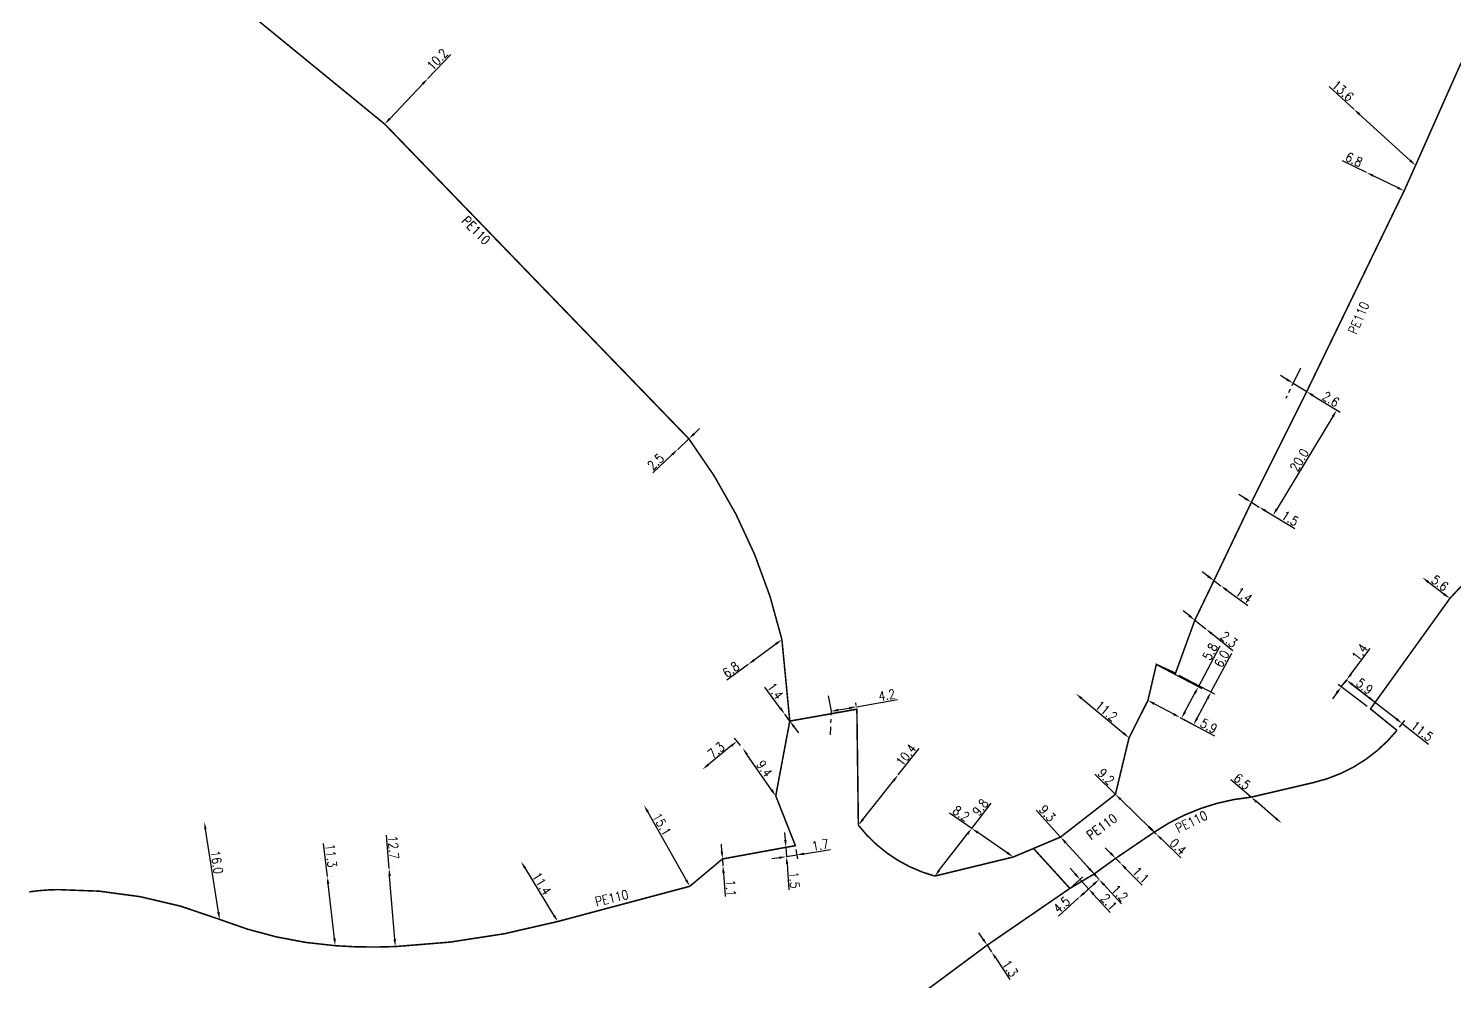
# Model space of a CAD drawing. Header units: millimetres. Extents: x 183000 to 183920, y 151989 to 153001.
# Drawn here: x 182999.9 to 183231.5, y 152208.4 to 152363.2 of the extents above; entities that cross this region are included whole.
import ezdxf
from ezdxf.enums import TextEntityAlignment as Align

# ---------------------------------------------------------------- set-up
doc = ezdxf.new("R2010")
doc.units = ezdxf.units.MM
doc.header["$MEASUREMENT"] = 0
doc.header["$PDMODE"] = 34
doc.linetypes.add('CENTER', pattern=[50.8, 31.75, -6.35, 6.35, -6.35])
doc.linetypes.add('L_100_PE', pattern=[14, 10, -1.5, 1, -1.5])
doc.layers.get('DEFPOINTS').update_dxf_attribs({"linetype": 'CONTINUOUS'})
doc.layers.add('L_140', color=3, linetype='CONTINUOUS')
doc.styles.get("Standard").update_dxf_attribs({"font": 'romans.shx', "width": 0.85})
doc.dimstyles.get("Standard").update_dxf_attribs({"dimtxt": 1.5, "dimasz": 1.2, "dimexe": 0.625, "dimexo": 0.625, "dimgap": 0.25, "dimtad": 1, "dimdec": 1, "dimzin": 0, "dimdsep": 46, "dimtxsty": 'Standard', "dimcen": -0.5, "dimadec": 0, "dimazin": 0, "dimtfac": 1, "dimtdec": 1, "dimtmove": 0, "dimatfit": 3, "dimfxl": 1, "dimtolj": 1, "dimtzin": 0, "dimarcsym": 0})

# ---------------------------------------------------------------- blocks, each defined once
blk = doc.blocks.new('*D112')
at = {"layer": 'DEFPOINTS', "color": 0, "linetype": 'Continuous'}
for p in [(183155.6, 152214.28), (183156.32, 152213.2), (183156.32, 152213.2)]:
    blk.add_point(p, dxfattribs=at)
at = {"layer": 'L_140', "color": 0, "linetype": 'Continuous', "lineweight": -2}
for p, q in [((183154.93, 152215.28), (183154.27, 152216.28)), ((183155.6, 152214.28), (183156.32, 152213.2)), ((183156.99, 152212.2), (183159.31, 152208.72))]:
    blk.add_line(p, q, dxfattribs=at)
at = {"layer": 'L_140', "color": 0, "linetype": 'Continuous'}
for points in [[(183155.1, 152215.39), (183154.77, 152215.17), (183155.6, 152214.28)], [(183157.15, 152212.31), (183156.82, 152212.09), (183156.32, 152213.2)]]:
    blk.add_solid(points, dxfattribs=at)
at = {"layer": 'L_140', "color": 0, "linetype": 'Continuous', "insert": (183159.31, 152210.51), "char_height": 1.5, "attachment_point": 5, "rotation": 303.693}
blk.add_mtext('\\A1;1.3', dxfattribs=at)
blk = doc.blocks.new('*D143')
at = {"layer": 'DEFPOINTS', "color": 0, "linetype": 'Continuous'}
for p in [(183173.79, 152224.96), (183173.79, 152224.96), (183170.44, 152221.95)]:
    blk.add_point(p, dxfattribs=at)
at = {"layer": 'L_140', "color": 0, "linetype": 'Continuous', "lineweight": -2}
for p, q in [((183172.89, 152224.16), (183171.34, 152222.75)), ((183170.44, 152221.95), (183167.2, 152219.02))]:
    blk.add_line(p, q, dxfattribs=at)
at = {"layer": 'L_140', "color": 0, "linetype": 'Continuous'}
for points in [[(183172.76, 152224.31), (183173.03, 152224.01), (183173.79, 152224.96)], [(183171.2, 152222.9), (183171.47, 152222.6), (183170.44, 152221.95)]]:
    blk.add_solid(points, dxfattribs=at)
at = {"layer": 'L_140', "color": 0, "linetype": 'Continuous', "insert": (183167.71, 152220.83), "char_height": 1.5, "attachment_point": 5, "rotation": 42.0629}
blk.add_mtext('\\A1;4.5', dxfattribs=at)
blk = doc.blocks.new('*D144')
at = {"layer": 'DEFPOINTS', "color": 0, "linetype": 'Continuous'}
for p in [(183169.04, 152223.51), (183172.09, 152223.43), (183170.44, 152221.95)]:
    blk.add_point(p, dxfattribs=at)
at = {"layer": 'L_140', "color": 0, "linetype": 'Continuous', "lineweight": -2}
for p, q in [((183169.88, 152225.88), (183169.08, 152226.77)), ((183169.5, 152223.93), (183171.15, 152225.41)), ((183170.68, 152224.99), (183172.09, 152223.43)), ((183170.91, 152222.37), (183172.55, 152223.85)), ((183172.89, 152222.54), (183175.58, 152219.57))]:
    blk.add_line(p, q, dxfattribs=at)
at = {"layer": 'L_140', "color": 0, "linetype": 'Continuous'}
for points in [[(183170.03, 152226.02), (183169.73, 152225.75), (183170.68, 152224.99)], [(183173.04, 152222.68), (183172.75, 152222.41), (183172.09, 152223.43)]]:
    blk.add_solid(points, dxfattribs=at)
at = {"layer": 'L_140', "color": 0, "linetype": 'Continuous', "insert": (183175.38, 152221.28), "char_height": 1.5, "attachment_point": 5, "rotation": 312.0629}
blk.add_mtext('\\A1;2.1', dxfattribs=at)
blk = doc.blocks.new('*D145')
at = {"layer": 'DEFPOINTS', "color": 0, "linetype": 'Continuous'}
for p in [(183172.98, 152225.85), (183173.79, 152224.96), (183173.79, 152224.96)]:
    blk.add_point(p, dxfattribs=at)
at = {"layer": 'L_140', "color": 0, "linetype": 'Continuous', "lineweight": -2}
for p, q in [((183172.17, 152226.74), (183171.36, 152227.63)), ((183172.98, 152225.85), (183173.79, 152224.96)), ((183174.59, 152224.08), (183177.41, 152220.98))]:
    blk.add_line(p, q, dxfattribs=at)
at = {"layer": 'L_140', "color": 0, "linetype": 'Continuous'}
for points in [[(183172.32, 152226.87), (183172.02, 152226.61), (183172.98, 152225.85)], [(183174.74, 152224.21), (183174.44, 152223.94), (183173.79, 152224.96)]]:
    blk.add_solid(points, dxfattribs=at)
at = {"layer": 'L_140', "color": 0, "linetype": 'Continuous', "insert": (183177.14, 152222.75), "char_height": 1.5, "attachment_point": 5, "rotation": 312.2622}
blk.add_mtext('\\A1;1.2', dxfattribs=at)
blk = doc.blocks.new('*D146')
at = {"layer": 'DEFPOINTS', "color": 0, "linetype": 'Continuous'}
for p in [(183176.48, 152228.39), (183177.26, 152227.61), (183177.26, 152227.61)]:
    blk.add_point(p, dxfattribs=at)
at = {"layer": 'L_140', "color": 0, "linetype": 'Continuous', "lineweight": -2}
for p, q in [((183175.64, 152229.24), (183174.79, 152230.09)), ((183176.48, 152228.39), (183177.26, 152227.61)), ((183178.1, 152226.76), (183180.79, 152224.04))]:
    blk.add_line(p, q, dxfattribs=at)
at = {"layer": 'L_140', "color": 0, "linetype": 'Continuous'}
for points in [[(183175.78, 152229.38), (183175.49, 152229.1), (183176.48, 152228.39)], [(183178.24, 152226.9), (183177.96, 152226.62), (183177.26, 152227.61)]]:
    blk.add_solid(points, dxfattribs=at)
at = {"layer": 'L_140', "color": 0, "linetype": 'Continuous', "insert": (183180.58, 152225.68), "char_height": 1.5, "attachment_point": 5, "rotation": 314.7528}
blk.add_mtext('\\A1;1.1', dxfattribs=at)
blk = doc.blocks.new('*D147')
at = {"layer": 'DEFPOINTS', "color": 0, "linetype": 'Continuous'}
for p in [(183182.75, 152232.65), (183183.04, 152232.37), (183183.04, 152232.37)]:
    blk.add_point(p, dxfattribs=at)
at = {"layer": 'L_140', "color": 0, "linetype": 'Continuous', "lineweight": -2}
for p, q in [((183181.89, 152233.49), (183181.03, 152234.32)), ((183182.75, 152232.65), (183183.04, 152232.37)), ((183183.9, 152231.54), (183187.08, 152228.45))]:
    blk.add_line(p, q, dxfattribs=at)
at = {"layer": 'L_140', "color": 0, "linetype": 'Continuous'}
for points in [[(183182.03, 152233.63), (183181.75, 152233.35), (183182.75, 152232.65)], [(183184.04, 152231.68), (183183.76, 152231.4), (183183.04, 152232.37)]]:
    blk.add_solid(points, dxfattribs=at)
at = {"layer": 'L_140', "color": 0, "linetype": 'Continuous', "insert": (183186.62, 152230.29), "char_height": 1.5, "attachment_point": 5, "rotation": 315.8508}
blk.add_mtext('\\A1;0.4', dxfattribs=at)
blk = doc.blocks.new('*D148')
at = {"layer": 'DEFPOINTS', "color": 0, "linetype": 'Continuous'}
for p in [(183198.48, 152238.33), (183203.43, 152234.11), (183203.43, 152234.11)]:
    blk.add_point(p, dxfattribs=at)
at = {"layer": 'L_140', "color": 0, "linetype": 'Continuous', "lineweight": -2}
for p, q in [((183198.48, 152238.33), (183195.2, 152241.12)), ((183202.51, 152234.89), (183199.39, 152237.55))]:
    blk.add_line(p, q, dxfattribs=at)
at = {"layer": 'L_140', "color": 0, "linetype": 'Continuous'}
for points in [[(183199.52, 152237.7), (183199.26, 152237.4), (183198.48, 152238.33)], [(183202.64, 152235.04), (183202.38, 152234.74), (183203.43, 152234.11)]]:
    blk.add_solid(points, dxfattribs=at)
at = {"layer": 'L_140', "color": 0, "linetype": 'Continuous', "insert": (183197.03, 152240.88), "char_height": 1.5, "attachment_point": 5, "rotation": 319.5567}
blk.add_mtext('\\A1;6.5', dxfattribs=at)
blk = doc.blocks.new('*D149')
at = {"layer": 'DEFPOINTS', "color": 0, "linetype": 'Continuous'}
for p in [(183213.98, 152257.36), (183213.98, 152257.36), (183222.18, 152249.18)]:
    blk.add_point(p, dxfattribs=at)
at = {"layer": 'L_140', "color": 0, "linetype": 'Continuous', "lineweight": -2}
for p, q in [((183214.92, 152256.62), (183222.1, 152251.03)), ((183222.57, 152249.68), (183223.43, 152250.78)), ((183223.04, 152250.29), (183227.3, 152246.96))]:
    blk.add_line(p, q, dxfattribs=at)
at = {"layer": 'L_140', "color": 0, "linetype": 'Continuous'}
for points in [[(183215.04, 152256.78), (183214.8, 152256.47), (183213.98, 152257.36)], [(183222.22, 152251.18), (183221.97, 152250.87), (183223.04, 152250.29)]]:
    blk.add_solid(points, dxfattribs=at)
at = {"layer": 'L_140', "color": 0, "linetype": 'Continuous', "insert": (183226.26, 152249.04), "char_height": 1.5, "attachment_point": 5, "rotation": 322.0354}
blk.add_mtext('\\A1;11.5', dxfattribs=at)
blk = doc.blocks.new('*D150')
at = {"layer": 'DEFPOINTS', "color": 0, "linetype": 'Continuous'}
for p in [(183213.98, 152257.36), (183214.44, 152257.96), (183218.63, 152253.73)]:
    blk.add_point(p, dxfattribs=at)
at = {"layer": 'L_140', "color": 0, "linetype": 'Continuous', "lineweight": -2}
for p, q in [((183214.06, 152257.47), (183213.59, 152256.87)), ((183217.68, 152254.47), (183214.92, 152256.62))]:
    blk.add_line(p, q, dxfattribs=at)
at = {"layer": 'L_140', "color": 0, "linetype": 'Continuous'}
for points in [[(183215.04, 152256.78), (183214.8, 152256.47), (183213.98, 152257.36)], [(183217.8, 152254.63), (183217.56, 152254.31), (183218.63, 152253.73)]]:
    blk.add_solid(points, dxfattribs=at)
at = {"layer": 'L_140', "color": 0, "linetype": 'Continuous', "insert": (183216.92, 152256.34), "char_height": 1.5, "attachment_point": 5, "rotation": 322.0354}
blk.add_mtext('\\A1;5.9', dxfattribs=at)
blk = doc.blocks.new('*D151')
at = {"layer": 'DEFPOINTS', "color": 0, "linetype": 'Continuous'}
for p in [(183213.98, 152257.36), (183213.98, 152257.36), (183217.84, 152252.69)]:
    blk.add_point(p, dxfattribs=at)
at = {"layer": 'L_140', "color": 0, "linetype": 'Continuous', "lineweight": -2}
for p, q in [((183214.7, 152258.32), (183217.84, 152262.49)), ((183213.13, 152256.24), (183213.98, 152257.36)), ((183212.41, 152255.29), (183211.69, 152254.33)), ((183217.34, 152253.07), (183212.63, 152256.62))]:
    blk.add_line(p, q, dxfattribs=at)
at = {"layer": 'L_140', "color": 0, "linetype": 'Continuous'}
for points in [[(183214.54, 152258.44), (183214.86, 152258.2), (183213.98, 152257.36)], [(183212.25, 152255.41), (183212.57, 152255.17), (183213.13, 152256.24)]]:
    blk.add_solid(points, dxfattribs=at)
at = {"layer": 'L_140', "color": 0, "linetype": 'Continuous', "insert": (183216.12, 152261.87), "char_height": 1.5, "attachment_point": 5, "rotation": 52.9831}
blk.add_mtext('\\A1;1.4', dxfattribs=at)
blk = doc.blocks.new('*D152')
at = {"layer": 'DEFPOINTS', "color": 0, "linetype": 'Continuous'}
for p in [(183226.31, 152274.01), (183226.31, 152274.01), (183230.76, 152270.6)]:
    blk.add_point(p, dxfattribs=at)
at = {"layer": 'L_140', "color": 0, "linetype": 'Continuous', "lineweight": -2}
blk.add_line((183229.8, 152271.33), (183227.26, 152273.28), dxfattribs=at)
at = {"layer": 'L_140', "color": 0, "linetype": 'Continuous'}
for points in [[(183227.39, 152273.44), (183227.14, 152273.12), (183226.31, 152274.01)], [(183229.93, 152271.49), (183229.68, 152271.17), (183230.76, 152270.6)]]:
    blk.add_solid(points, dxfattribs=at)
at = {"layer": 'L_140', "color": 0, "linetype": 'Continuous', "insert": (183229.14, 152273.1), "char_height": 1.5, "attachment_point": 5, "rotation": 322.495}
blk.add_mtext('\\A1;5.6', dxfattribs=at)
blk = doc.blocks.new('*D180')
at = {"layer": 'DEFPOINTS', "color": 0, "linetype": 'Continuous'}
for p in [(183215.15, 152350.11), (183215.15, 152350.11), (183225.2, 152340.96)]:
    blk.add_point(p, dxfattribs=at)
at = {"layer": 'L_140', "color": 0, "linetype": 'Continuous', "lineweight": -2}
for p, q in [((183215.15, 152350.11), (183211.15, 152353.75)), ((183224.32, 152341.76), (183216.03, 152349.3))]:
    blk.add_line(p, q, dxfattribs=at)
at = {"layer": 'L_140', "color": 0, "linetype": 'Continuous'}
for points in [[(183216.17, 152349.45), (183215.9, 152349.16), (183215.15, 152350.11)], [(183224.45, 152341.91), (183224.18, 152341.62), (183225.2, 152340.96)]]:
    blk.add_solid(points, dxfattribs=at)
at = {"layer": 'L_140', "color": 0, "linetype": 'Continuous', "insert": (183213.38, 152353.07), "char_height": 1.5, "attachment_point": 5, "rotation": 317.6784}
blk.add_mtext('\\A1;13.6', dxfattribs=at)
blk = doc.blocks.new('*D181')
at = {"layer": 'DEFPOINTS', "color": 0, "linetype": 'Continuous'}
for p in [(183217.23, 152339.8), (183217.23, 152339.8), (183223.34, 152336.82)]:
    blk.add_point(p, dxfattribs=at)
at = {"layer": 'L_140', "color": 0, "linetype": 'Continuous', "lineweight": -2}
for p, q in [((183217.23, 152339.8), (183213.35, 152341.68)), ((183222.26, 152337.35), (183218.31, 152339.27))]:
    blk.add_line(p, q, dxfattribs=at)
at = {"layer": 'L_140', "color": 0, "linetype": 'Continuous'}
for points in [[(183218.39, 152339.45), (183218.22, 152339.09), (183217.23, 152339.8)], [(183222.35, 152337.53), (183222.18, 152337.17), (183223.34, 152336.82)]]:
    blk.add_solid(points, dxfattribs=at)
at = {"layer": 'L_140', "color": 0, "linetype": 'Continuous', "insert": (183215.19, 152341.9), "char_height": 1.5, "attachment_point": 5, "rotation": 334.0781}
blk.add_mtext('\\A1;6.8', dxfattribs=at)
blk = doc.blocks.new('*D182')
at = {"layer": 'DEFPOINTS', "color": 0, "linetype": 'Continuous'}
for p in [(183211.3, 152301.88), (183199.81, 152285.46), (183202.04, 152284.11)]:
    blk.add_point(p, dxfattribs=at)
at = {"layer": 'L_140', "color": 0, "linetype": 'Continuous', "lineweight": -2}
for p, q in [((183211.83, 152301.55), (183212.93, 152300.89)), ((183211.77, 152300.19), (183202.66, 152285.14)), ((183200.35, 152285.14), (183202.57, 152283.79))]:
    blk.add_line(p, q, dxfattribs=at)
at = {"layer": 'L_140', "color": 0, "linetype": 'Continuous'}
for points in [[(183211.6, 152300.29), (183211.94, 152300.08), (183212.39, 152301.21)], [(183202.49, 152285.24), (183202.83, 152285.04), (183202.04, 152284.11)]]:
    blk.add_solid(points, dxfattribs=at)
at = {"layer": 'L_140', "color": 0, "linetype": 'Continuous', "insert": (183206.31, 152293.1), "char_height": 1.5, "attachment_point": 5, "rotation": 58.8024}
blk.add_mtext('\\A1;20.0', dxfattribs=at)
blk = doc.blocks.new('*D183')
at = {"layer": 'DEFPOINTS', "color": 0, "linetype": 'Continuous'}
for p in [(183205.3, 152305.57), (183207.51, 152304.21), (183207.51, 152304.21)]:
    blk.add_point(p, dxfattribs=at)
at = {"layer": 'L_140', "color": 0, "linetype": 'Continuous', "lineweight": -2}
for p, q in [((183204.27, 152306.2), (183203.25, 152306.83)), ((183205.3, 152305.57), (183207.51, 152304.21)), ((183208.53, 152303.58), (183212.26, 152301.29))]:
    blk.add_line(p, q, dxfattribs=at)
at = {"layer": 'L_140', "color": 0, "linetype": 'Continuous'}
for points in [[(183204.38, 152306.37), (183204.17, 152306.03), (183205.3, 152305.57)], [(183208.64, 152303.75), (183208.43, 152303.41), (183207.51, 152304.21)]]:
    blk.add_solid(points, dxfattribs=at)
at = {"layer": 'L_140', "color": 0, "linetype": 'Continuous', "insert": (183211.43, 152302.97), "char_height": 1.5, "attachment_point": 5, "rotation": 328.3955}
blk.add_mtext('\\A1;2.6', dxfattribs=at)
blk = doc.blocks.new('*D184')
at = {"layer": 'DEFPOINTS', "color": 0, "linetype": 'Continuous'}
for p in [(183198.53, 152286.24), (183199.81, 152285.46), (183199.81, 152285.46)]:
    blk.add_point(p, dxfattribs=at)
at = {"layer": 'L_140', "color": 0, "linetype": 'Continuous', "lineweight": -2}
for p, q in [((183197.5, 152286.86), (183196.48, 152287.48)), ((183198.53, 152286.24), (183199.81, 152285.46)), ((183200.84, 152284.84), (183205.57, 152281.98))]:
    blk.add_line(p, q, dxfattribs=at)
at = {"layer": 'L_140', "color": 0, "linetype": 'Continuous'}
for points in [[(183197.61, 152287.03), (183197.4, 152286.69), (183198.53, 152286.24)], [(183200.94, 152285.01), (183200.74, 152284.67), (183199.81, 152285.46)]]:
    blk.add_solid(points, dxfattribs=at)
at = {"layer": 'L_140', "color": 0, "linetype": 'Continuous', "insert": (183204.81, 152283.61), "char_height": 1.5, "attachment_point": 5, "rotation": 328.8024}
blk.add_mtext('\\A1;1.5', dxfattribs=at)
blk = doc.blocks.new('*D185')
at = {"layer": 'DEFPOINTS', "color": 0, "linetype": 'Continuous'}
for p in [(183192.44, 152273.51), (183193.56, 152272.68), (183193.56, 152272.68)]:
    blk.add_point(p, dxfattribs=at)
at = {"layer": 'L_140', "color": 0, "linetype": 'Continuous', "lineweight": -2}
for p, q in [((183191.47, 152274.22), (183190.51, 152274.93)), ((183192.44, 152273.51), (183193.56, 152272.68)), ((183194.53, 152271.96), (183197.95, 152269.44))]:
    blk.add_line(p, q, dxfattribs=at)
at = {"layer": 'L_140', "color": 0, "linetype": 'Continuous'}
for points in [[(183191.59, 152274.38), (183191.35, 152274.06), (183192.44, 152273.51)], [(183194.65, 152272.13), (183194.41, 152271.8), (183193.56, 152272.68)]]:
    blk.add_solid(points, dxfattribs=at)
at = {"layer": 'L_140', "color": 0, "linetype": 'Continuous', "insert": (183197.31, 152271.15), "char_height": 1.5, "attachment_point": 5, "rotation": 323.5552}
blk.add_mtext('\\A1;1.4', dxfattribs=at)
blk = doc.blocks.new('*D186')
at = {"layer": 'DEFPOINTS', "color": 0, "linetype": 'Continuous'}
for p in [(183189.34, 152267.08), (183191.14, 152265.65), (183191.14, 152265.65)]:
    blk.add_point(p, dxfattribs=at)
at = {"layer": 'L_140', "color": 0, "linetype": 'Continuous', "lineweight": -2}
for p, q in [((183188.4, 152267.83), (183187.46, 152268.58)), ((183189.34, 152267.08), (183191.14, 152265.65)), ((183192.08, 152264.9), (183195.49, 152262.17))]:
    blk.add_line(p, q, dxfattribs=at)
at = {"layer": 'L_140', "color": 0, "linetype": 'Continuous'}
for points in [[(183188.53, 152267.99), (183188.28, 152267.67), (183189.34, 152267.08)], [(183192.2, 152265.05), (183191.95, 152264.74), (183191.14, 152265.65)]]:
    blk.add_solid(points, dxfattribs=at)
at = {"layer": 'L_140', "color": 0, "linetype": 'Continuous', "insert": (183194.88, 152263.94), "char_height": 1.5, "attachment_point": 5, "rotation": 321.4217}
blk.add_mtext('\\A1;2.3', dxfattribs=at)
blk = doc.blocks.new('*D187')
at = {"layer": 'DEFPOINTS', "color": 0, "linetype": 'Continuous'}
for p in [(183186.2, 152258.46), (183186.92, 152251.27), (183189.14, 152250.09)]:
    blk.add_point(p, dxfattribs=at)
at = {"layer": 'L_140', "color": 0, "linetype": 'Continuous', "lineweight": -2}
for p, q in [((183191.96, 152255.39), (183195.33, 152261.7)), ((183186.76, 152258.16), (183192.51, 152255.09)), ((183189.7, 152251.15), (183191.4, 152254.33)), ((183187.48, 152250.98), (183189.69, 152249.8))]:
    blk.add_line(p, q, dxfattribs=at)
at = {"layer": 'L_140', "color": 0, "linetype": 'Continuous'}
for points in [[(183191.22, 152254.42), (183191.57, 152254.23), (183191.96, 152255.39)], [(183189.53, 152251.24), (183189.88, 152251.06), (183189.14, 152250.09)]]:
    blk.add_solid(points, dxfattribs=at)
at = {"layer": 'L_140', "color": 0, "linetype": 'Continuous', "insert": (183193.72, 152260.8), "char_height": 1.5, "attachment_point": 5, "rotation": 61.913}
blk.add_mtext('\\A1;6.0', dxfattribs=at)
blk = doc.blocks.new('*D188')
at = {"layer": 'DEFPOINTS', "color": 0, "linetype": 'Continuous'}
for p in [(183182.92, 152259.98), (183186.92, 152251.27), (183187.18, 152251.14)]:
    blk.add_point(p, dxfattribs=at)
at = {"layer": 'L_140', "color": 0, "linetype": 'Continuous', "lineweight": -2}
for p, q in [((183189.91, 152256.25), (183193.46, 152262.9)), ((183183.47, 152259.69), (183190.46, 152255.96)), ((183187.74, 152252.2), (183189.34, 152255.2)), ((183187.48, 152250.98), (183187.73, 152250.84))]:
    blk.add_line(p, q, dxfattribs=at)
at = {"layer": 'L_140', "color": 0, "linetype": 'Continuous'}
for points in [[(183189.17, 152255.29), (183189.52, 152255.1), (183189.91, 152256.25)], [(183187.57, 152252.29), (183187.92, 152252.1), (183187.18, 152251.14)]]:
    blk.add_solid(points, dxfattribs=at)
at = {"layer": 'L_140', "color": 0, "linetype": 'Continuous', "insert": (183191.83, 152261.98), "char_height": 1.5, "attachment_point": 5, "rotation": 61.913}
blk.add_mtext('\\A1;5.8', dxfattribs=at)
blk = doc.blocks.new('*D189')
at = {"layer": 'DEFPOINTS', "color": 0, "linetype": 'Continuous'}
for p in [(183181.72, 152254.05), (183186.92, 152251.27), (183186.92, 152251.27)]:
    blk.add_point(p, dxfattribs=at)
at = {"layer": 'L_140', "color": 0, "linetype": 'Continuous', "lineweight": -2}
for p, q in [((183182.78, 152253.49), (183185.87, 152251.84)), ((183186.92, 152251.27), (183192.51, 152248.29))]:
    blk.add_line(p, q, dxfattribs=at)
at = {"layer": 'L_140', "color": 0, "linetype": 'Continuous'}
for points in [[(183182.87, 152253.66), (183182.68, 152253.31), (183181.72, 152254.05)], [(183185.96, 152252.01), (183185.77, 152251.66), (183186.92, 152251.27)]]:
    blk.add_solid(points, dxfattribs=at)
at = {"layer": 'L_140', "color": 0, "linetype": 'Continuous', "insert": (183191.61, 152249.9), "char_height": 1.5, "attachment_point": 5, "rotation": 331.913}
blk.add_mtext('\\A1;5.9', dxfattribs=at)
blk = doc.blocks.new('*D191')
at = {"layer": 'DEFPOINTS', "color": 0, "linetype": 'Continuous'}
for p in [(183176.44, 152238.78), (183183.04, 152232.37), (183183.04, 152232.37)]:
    blk.add_point(p, dxfattribs=at)
at = {"layer": 'L_140', "color": 0, "linetype": 'Continuous', "lineweight": -2}
for p, q in [((183176.44, 152238.78), (183173.08, 152242.04)), ((183182.18, 152233.21), (183177.3, 152237.95))]:
    blk.add_line(p, q, dxfattribs=at)
at = {"layer": 'L_140', "color": 0, "linetype": 'Continuous'}
for points in [[(183177.44, 152238.09), (183177.16, 152237.8), (183176.44, 152238.78)], [(183182.32, 152233.35), (183182.04, 152233.07), (183183.04, 152232.37)]]:
    blk.add_solid(points, dxfattribs=at)
at = {"layer": 'L_140', "color": 0, "linetype": 'Continuous', "insert": (183174.92, 152241.66), "char_height": 1.5, "attachment_point": 5, "rotation": 315.8508}
blk.add_mtext('\\A1;9.2', dxfattribs=at)
blk = doc.blocks.new('*D192')
at = {"layer": 'DEFPOINTS', "color": 0, "linetype": 'Continuous'}
for p in [(183167.53, 152231.85), (183173.79, 152224.96), (183173.79, 152224.96)]:
    blk.add_point(p, dxfattribs=at)
at = {"layer": 'L_140', "color": 0, "linetype": 'Continuous', "lineweight": -2}
for p, q in [((183167.53, 152231.85), (183163.56, 152236.21)), ((183172.98, 152225.85), (183168.34, 152230.96))]:
    blk.add_line(p, q, dxfattribs=at)
at = {"layer": 'L_140', "color": 0, "linetype": 'Continuous'}
for points in [[(183168.49, 152231.09), (183168.19, 152230.82), (183167.53, 152231.85)], [(183173.13, 152225.99), (183172.83, 152225.72), (183173.79, 152224.96)]]:
    blk.add_solid(points, dxfattribs=at)
at = {"layer": 'L_140', "color": 0, "linetype": 'Continuous', "insert": (183165.37, 152235.71), "char_height": 1.5, "attachment_point": 5, "rotation": 312.2622}
blk.add_mtext('\\A1;9.3', dxfattribs=at)
blk = doc.blocks.new('*D193')
at = {"layer": 'DEFPOINTS', "color": 0, "linetype": 'Continuous'}
for p in [(183153.1, 152233.25), (183153.1, 152233.25), (183159.85, 152228.61)]:
    blk.add_point(p, dxfattribs=at)
at = {"layer": 'L_140', "color": 0, "linetype": 'Continuous', "lineweight": -2}
for p, q in [((183153.1, 152233.25), (183149.49, 152235.73)), ((183158.86, 152229.29), (183154.08, 152232.57))]:
    blk.add_line(p, q, dxfattribs=at)
at = {"layer": 'L_140', "color": 0, "linetype": 'Continuous'}
for points in [[(183154.2, 152232.74), (183153.97, 152232.41), (183153.1, 152233.25)], [(183158.98, 152229.45), (183158.75, 152229.12), (183159.85, 152228.61)]]:
    blk.add_solid(points, dxfattribs=at)
at = {"layer": 'L_140', "color": 0, "linetype": 'Continuous', "insert": (183151.37, 152235.66), "char_height": 1.5, "attachment_point": 5, "rotation": 325.4789}
blk.add_mtext('\\A1;8.2', dxfattribs=at)
blk = doc.blocks.new('*D194')
at = {"layer": 'DEFPOINTS', "color": 0, "linetype": 'Continuous'}
for p in [(183153.1, 152233.25), (183153.1, 152233.25), (183147.1, 152225.51)]:
    blk.add_point(p, dxfattribs=at)
at = {"layer": 'L_140', "color": 0, "linetype": 'Continuous', "lineweight": -2}
for p, q in [((183153.1, 152233.25), (183156.25, 152237.33)), ((183147.83, 152226.46), (183152.36, 152232.31)), ((183153.59, 152232.87), (183153.59, 152232.87)), ((183147.59, 152225.12), (183147.59, 152225.12))]:
    blk.add_line(p, q, dxfattribs=at)
at = {"layer": 'L_140', "color": 0, "linetype": 'Continuous'}
for points in [[(183152.2, 152232.43), (183152.52, 152232.18), (183153.1, 152233.25)], [(183147.67, 152226.58), (183147.99, 152226.33), (183147.1, 152225.51)]]:
    blk.add_solid(points, dxfattribs=at)
at = {"layer": 'L_140', "color": 0, "linetype": 'Continuous', "insert": (183154.49, 152236.68), "char_height": 1.5, "attachment_point": 5, "rotation": 52.2431}
blk.add_mtext('\\A1;9.8', dxfattribs=at)
blk = doc.blocks.new('*D195')
at = {"layer": 'DEFPOINTS', "color": 0, "linetype": 'Continuous'}
for p in [(183141.14, 152241.93), (183141.14, 152241.93), (183134.68, 152233.78)]:
    blk.add_point(p, dxfattribs=at)
at = {"layer": 'L_140', "color": 0, "linetype": 'Continuous', "lineweight": -2}
for p, q in [((183141.14, 152241.93), (183144.54, 152246.21)), ((183135.42, 152234.72), (183140.39, 152240.99))]:
    blk.add_line(p, q, dxfattribs=at)
at = {"layer": 'L_140', "color": 0, "linetype": 'Continuous'}
for points in [[(183140.24, 152241.12), (183140.55, 152240.87), (183141.14, 152241.93)], [(183135.27, 152234.85), (183135.58, 152234.6), (183134.68, 152233.78)]]:
    blk.add_solid(points, dxfattribs=at)
at = {"layer": 'L_140', "color": 0, "linetype": 'Continuous', "insert": (183142.43, 152245.16), "char_height": 1.5, "attachment_point": 5, "rotation": 51.5735}
blk.add_mtext('\\A1;10.4', dxfattribs=at)
blk = doc.blocks.new('*D196')
at = {"layer": 'DEFPOINTS', "color": 0, "linetype": 'Continuous'}
for p in [(183130.24, 152252.28), (183130.24, 152252.28), (183134.44, 152252.62)]:
    blk.add_point(p, dxfattribs=at)
at = {"layer": 'L_140', "color": 0, "linetype": 'Continuous', "lineweight": -2}
for p, q in [((183131.42, 152252.49), (183133.19, 152252.8)), ((183134.33, 152253.24), (183134.26, 152253.63)), ((183134.37, 152253.01), (183141.04, 152254.19))]:
    blk.add_line(p, q, dxfattribs=at)
at = {"layer": 'L_140', "color": 0, "linetype": 'Continuous'}
for points in [[(183131.39, 152252.68), (183131.45, 152252.29), (183130.24, 152252.28)], [(183133.16, 152253), (183133.23, 152252.61), (183134.37, 152253.01)]]:
    blk.add_solid(points, dxfattribs=at)
at = {"layer": 'L_140', "color": 0, "linetype": 'Continuous', "insert": (183139.31, 152254.9), "char_height": 1.5, "attachment_point": 5, "rotation": 10.0549}
blk.add_mtext('\\A1;4.2', dxfattribs=at)
blk = doc.blocks.new('*D199')
at = {"layer": 'DEFPOINTS', "color": 0, "linetype": 'Continuous'}
for p in [(183064.75, 152355.08), (183064.75, 152355.08), (183057.73, 152347.67)]:
    blk.add_point(p, dxfattribs=at)
at = {"layer": 'L_140', "color": 0, "linetype": 'Continuous', "lineweight": -2}
for p, q in [((183064.75, 152355.08), (183068.46, 152359)), ((183058.56, 152348.54), (183063.92, 152354.21))]:
    blk.add_line(p, q, dxfattribs=at)
at = {"layer": 'L_140', "color": 0, "linetype": 'Continuous'}
for points in [[(183063.77, 152354.34), (183064.07, 152354.07), (183064.75, 152355.08)], [(183058.41, 152348.68), (183058.7, 152348.4), (183057.73, 152347.67)]]:
    blk.add_solid(points, dxfattribs=at)
at = {"layer": 'L_140', "color": 0, "linetype": 'Continuous', "insert": (183066.29, 152358.16), "char_height": 1.5, "attachment_point": 5, "rotation": 46.5697}
blk.add_mtext('\\A1;10.2', dxfattribs=at)
blk = doc.blocks.new('*D200')
at = {"layer": 'DEFPOINTS', "color": 0, "linetype": 'Continuous'}
for p in [(183105.33, 152294.83), (183105.33, 152294.83), (183107.14, 152296.55)]:
    blk.add_point(p, dxfattribs=at)
at = {"layer": 'L_140', "color": 0, "linetype": 'Continuous', "lineweight": -2}
for p, q in [((183108.01, 152297.37), (183108.88, 152298.2)), ((183107.14, 152296.55), (183105.33, 152294.83)), ((183104.46, 152294), (183101.29, 152290.99))]:
    blk.add_line(p, q, dxfattribs=at)
at = {"layer": 'L_140', "color": 0, "linetype": 'Continuous'}
for points in [[(183107.88, 152297.52), (183108.15, 152297.23), (183107.14, 152296.55)], [(183104.32, 152294.15), (183104.6, 152293.86), (183105.33, 152294.83)]]:
    blk.add_solid(points, dxfattribs=at)
at = {"layer": 'L_140', "color": 0, "linetype": 'Continuous', "insert": (183101.75, 152292.81), "char_height": 1.5, "attachment_point": 5, "rotation": 43.5071}
blk.add_mtext('\\A1;2.5', dxfattribs=at)
blk = doc.blocks.new('*D201')
at = {"layer": 'DEFPOINTS', "color": 0, "linetype": 'Continuous'}
for p in [(183122.26, 152263.93), (183116.79, 152259.89), (183116.79, 152259.89)]:
    blk.add_point(p, dxfattribs=at)
at = {"layer": 'L_140', "color": 0, "linetype": 'Continuous', "lineweight": -2}
for p, q in [((183121.29, 152263.21), (183117.75, 152260.6)), ((183116.79, 152259.89), (183113.32, 152257.33))]:
    blk.add_line(p, q, dxfattribs=at)
at = {"layer": 'L_140', "color": 0, "linetype": 'Continuous'}
for points in [[(183121.18, 152263.38), (183121.41, 152263.05), (183122.26, 152263.93)], [(183117.63, 152260.76), (183117.87, 152260.44), (183116.79, 152259.89)]]:
    blk.add_solid(points, dxfattribs=at)
at = {"layer": 'L_140', "color": 0, "linetype": 'Continuous', "insert": (183113.98, 152259.06), "char_height": 1.5, "attachment_point": 5, "rotation": 36.3998}
blk.add_mtext('\\A1;6.8', dxfattribs=at)
blk = doc.blocks.new('*D202')
at = {"layer": 'DEFPOINTS', "color": 0, "linetype": 'Continuous'}
for p in [(183122.71, 152251.82), (183122.71, 152251.82), (183123.54, 152250.69)]:
    blk.add_point(p, dxfattribs=at)
at = {"layer": 'L_140', "color": 0, "linetype": 'Continuous', "lineweight": -2}
for p, q in [((183122, 152252.79), (183119.49, 152256.21)), ((183123.54, 152250.69), (183122.71, 152251.82)), ((183124.25, 152249.72), (183124.96, 152248.76))]:
    blk.add_line(p, q, dxfattribs=at)
at = {"layer": 'L_140', "color": 0, "linetype": 'Continuous'}
for points in [[(183122.16, 152252.91), (183121.84, 152252.67), (183122.71, 152251.82)], [(183124.41, 152249.84), (183124.09, 152249.61), (183123.54, 152250.69)]]:
    blk.add_solid(points, dxfattribs=at)
at = {"layer": 'L_140', "color": 0, "linetype": 'Continuous', "insert": (183121.19, 152255.58), "char_height": 1.5, "attachment_point": 5, "rotation": 306.2737}
blk.add_mtext('\\A1;1.4', dxfattribs=at)
blk = doc.blocks.new('*D203')
at = {"layer": 'DEFPOINTS', "color": 0, "linetype": 'Continuous'}
for p in [(183115.91, 152246.25), (183115.91, 152246.25), (183121.26, 152238.54)]:
    blk.add_point(p, dxfattribs=at)
at = {"layer": 'L_140', "color": 0, "linetype": 'Continuous', "lineweight": -2}
blk.add_line((183120.58, 152239.53), (183116.59, 152245.27), dxfattribs=at)
at = {"layer": 'L_140', "color": 0, "linetype": 'Continuous'}
for points in [[(183116.76, 152245.38), (183116.43, 152245.15), (183115.91, 152246.25)], [(183120.74, 152239.64), (183120.41, 152239.41), (183121.26, 152238.54)]]:
    blk.add_solid(points, dxfattribs=at)
at = {"layer": 'L_140', "color": 0, "linetype": 'Continuous', "insert": (183119.41, 152242.96), "char_height": 1.5, "attachment_point": 5, "rotation": 304.7853}
blk.add_mtext('\\A1;9.4', dxfattribs=at)
blk = doc.blocks.new('*D204')
at = {"layer": 'DEFPOINTS', "color": 0, "linetype": 'Continuous'}
for p in [(183115.91, 152246.25), (183109.37, 152242.84), (183109.37, 152242.84)]:
    blk.add_point(p, dxfattribs=at)
at = {"layer": 'L_140', "color": 0, "linetype": 'Continuous', "lineweight": -2}
for p, q in [((183114.03, 152246.65), (183110.3, 152243.6)), ((183115.51, 152246.73), (183114.56, 152247.9))]:
    blk.add_line(p, q, dxfattribs=at)
at = {"layer": 'L_140', "color": 0, "linetype": 'Continuous'}
for points in [[(183113.9, 152246.81), (183114.15, 152246.5), (183114.96, 152247.41)], [(183110.18, 152243.76), (183110.43, 152243.45), (183109.37, 152242.84)]]:
    blk.add_solid(points, dxfattribs=at)
at = {"layer": 'L_140', "color": 0, "linetype": 'Continuous', "insert": (183111.59, 152245.95), "char_height": 1.5, "attachment_point": 5, "rotation": 39.3062}
blk.add_mtext('\\A1;7.3', dxfattribs=at)
blk = doc.blocks.new('*D205')
at = {"layer": 'DEFPOINTS', "color": 0, "linetype": 'Continuous'}
for p in [(183099.87, 152237), (183099.87, 152237), (183107.3, 152223.85)]:
    blk.add_point(p, dxfattribs=at)
at = {"layer": 'L_140', "color": 0, "linetype": 'Continuous', "lineweight": -2}
for p, q in [((183099.33, 152236.69), (183099.33, 152236.69)), ((183106.71, 152224.89), (183100.46, 152235.95)), ((183106.75, 152223.54), (183106.75, 152223.54))]:
    blk.add_line(p, q, dxfattribs=at)
at = {"layer": 'L_140', "color": 0, "linetype": 'Continuous'}
for points in [[(183100.64, 152236.05), (183100.29, 152235.85), (183099.87, 152237)], [(183106.88, 152224.99), (183106.53, 152224.79), (183107.3, 152223.85)]]:
    blk.add_solid(points, dxfattribs=at)
at = {"layer": 'L_140', "color": 0, "linetype": 'Continuous', "insert": (183102.76, 152233.92), "char_height": 1.5, "attachment_point": 5, "rotation": 299.4402}
blk.add_mtext('\\A1;15.1', dxfattribs=at)
blk = doc.blocks.new('*D206')
at = {"layer": 'DEFPOINTS', "color": 0, "linetype": 'Continuous'}
for p in [(183079.9, 152227.85), (183079.9, 152227.85), (183085.85, 152218.13)]:
    blk.add_point(p, dxfattribs=at)
at = {"layer": 'L_140', "color": 0, "linetype": 'Continuous', "lineweight": -2}
for p, q in [((183085.22, 152219.15), (183080.53, 152226.83)), ((183086.38, 152218.45), (183086.38, 152218.45))]:
    blk.add_line(p, q, dxfattribs=at)
at = {"layer": 'L_140', "color": 0, "linetype": 'Continuous'}
for points in [[(183080.7, 152226.93), (183080.36, 152226.72), (183079.9, 152227.85)], [(183085.39, 152219.25), (183085.05, 152219.04), (183085.85, 152218.13)]]:
    blk.add_solid(points, dxfattribs=at)
at = {"layer": 'L_140', "color": 0, "linetype": 'Continuous', "insert": (183083.25, 152224.29), "char_height": 1.5, "attachment_point": 5, "rotation": 301.4413}
blk.add_mtext('\\A1;11.4', dxfattribs=at)
blk = doc.blocks.new('*D207')
at = {"layer": 'DEFPOINTS', "color": 0, "linetype": 'Continuous'}
for p in [(183058.44, 152226.72), (183058.44, 152226.72), (183059.46, 152214.06)]:
    blk.add_point(p, dxfattribs=at)
at = {"layer": 'L_140', "color": 0, "linetype": 'Continuous', "lineweight": -2}
for p, q in [((183058.44, 152226.72), (183058.01, 152232.16)), ((183059.36, 152215.26), (183058.54, 152225.52)), ((183059.07, 152226.77), (183059.07, 152226.77))]:
    blk.add_line(p, q, dxfattribs=at)
at = {"layer": 'L_140', "color": 0, "linetype": 'Continuous'}
for points in [[(183058.74, 152225.54), (183058.34, 152225.51), (183058.44, 152226.72)], [(183059.56, 152215.27), (183059.16, 152215.24), (183059.46, 152214.06)]]:
    blk.add_solid(points, dxfattribs=at)
at = {"layer": 'L_140', "color": 0, "linetype": 'Continuous', "insert": (183059.17, 152230.15), "char_height": 1.5, "attachment_point": 5, "rotation": 274.5856}
blk.add_mtext('\\A1;12.7', dxfattribs=at)
blk = doc.blocks.new('*D208')
at = {"layer": 'DEFPOINTS', "color": 0, "linetype": 'Continuous'}
for p in [(183048.42, 152225.43), (183048.42, 152225.43), (183049.71, 152214.2)]:
    blk.add_point(p, dxfattribs=at)
at = {"layer": 'L_140', "color": 0, "linetype": 'Continuous', "lineweight": -2}
for p, q in [((183048.42, 152225.43), (183047.8, 152230.79)), ((183049.04, 152225.5), (183049.04, 152225.5)), ((183049.57, 152215.39), (183048.55, 152224.23)), ((183050.33, 152214.27), (183050.33, 152214.27))]:
    blk.add_line(p, q, dxfattribs=at)
at = {"layer": 'L_140', "color": 0, "linetype": 'Continuous'}
for points in [[(183048.75, 152224.26), (183048.35, 152224.21), (183048.42, 152225.43)], [(183049.77, 152215.42), (183049.37, 152215.37), (183049.71, 152214.2)]]:
    blk.add_solid(points, dxfattribs=at)
at = {"layer": 'L_140', "color": 0, "linetype": 'Continuous', "insert": (183049.03, 152228.82), "char_height": 1.5, "attachment_point": 5, "rotation": 276.5849}
blk.add_mtext('\\A1;11.3', dxfattribs=at)
blk = doc.blocks.new('*D209')
at = {"layer": 'DEFPOINTS', "color": 0, "linetype": 'Continuous'}
for p in [(183028.44, 152234.29), (183028.44, 152234.29), (183030.9, 152218.48)]:
    blk.add_point(p, dxfattribs=at)
at = {"layer": 'L_140', "color": 0, "linetype": 'Continuous', "lineweight": -2}
blk.add_line((183030.72, 152219.67), (183028.63, 152233.11), dxfattribs=at)
at = {"layer": 'L_140', "color": 0, "linetype": 'Continuous'}
for points in [[(183028.82, 152233.14), (183028.43, 152233.08), (183028.44, 152234.29)], [(183030.91, 152219.7), (183030.52, 152219.64), (183030.9, 152218.48)]]:
    blk.add_solid(points, dxfattribs=at)
at = {"layer": 'L_140', "color": 0, "linetype": 'Continuous', "insert": (183030.47, 152227.76), "char_height": 1.5, "attachment_point": 5, "rotation": 278.8383}
blk.add_mtext('\\A1;16.0', dxfattribs=at)
blk = doc.blocks.new('*D210')
at = {"layer": 'DEFPOINTS', "color": 0, "linetype": 'Continuous'}
for p in [(183124.45, 152230.45), (183123.01, 152228.68), (183123.01, 152228.68)]:
    blk.add_point(p, dxfattribs=at)
at = {"layer": 'L_140', "color": 0, "linetype": 'Continuous', "lineweight": -2}
for p, q in [((183124.55, 152229.83), (183124.79, 152228.33)), ((183125.88, 152229.14), (183130.13, 152229.82)), ((183121.83, 152228.49), (183120.64, 152228.3)), ((183123.01, 152228.68), (183124.69, 152228.95))]:
    blk.add_line(p, q, dxfattribs=at)
at = {"layer": 'L_140', "color": 0, "linetype": 'Continuous'}
for points in [[(183121.8, 152228.69), (183121.86, 152228.29), (183123.01, 152228.68)], [(183125.85, 152229.33), (183125.91, 152228.94), (183124.69, 152228.95)]]:
    blk.add_solid(points, dxfattribs=at)
at = {"layer": 'L_140', "color": 0, "linetype": 'Continuous', "insert": (183128.5, 152230.57), "char_height": 1.5, "attachment_point": 5, "rotation": 9.0656}
blk.add_mtext('\\A1;1.7', dxfattribs=at)
blk = doc.blocks.new('*D211')
at = {"layer": 'DEFPOINTS', "color": 0, "linetype": 'Continuous'}
for p in [(183122.91, 152230.18), (183123.01, 152228.68), (183123.01, 152228.68)]:
    blk.add_point(p, dxfattribs=at)
at = {"layer": 'L_140', "color": 0, "linetype": 'Continuous', "lineweight": -2}
for p, q in [((183122.82, 152231.37), (183122.74, 152232.57)), ((183122.91, 152230.18), (183123.01, 152228.68)), ((183123.53, 152230.22), (183123.53, 152230.22)), ((183123.1, 152227.48), (183123.4, 152223.3)), ((183123.64, 152228.72), (183123.64, 152228.72))]:
    blk.add_line(p, q, dxfattribs=at)
at = {"layer": 'L_140', "color": 0, "linetype": 'Continuous'}
for points in [[(183123.02, 152231.39), (183122.62, 152231.36), (183122.91, 152230.18)], [(183123.3, 152227.5), (183122.9, 152227.47), (183123.01, 152228.68)]]:
    blk.add_solid(points, dxfattribs=at)
at = {"layer": 'L_140', "color": 0, "linetype": 'Continuous', "insert": (183124.29, 152224.87), "char_height": 1.5, "attachment_point": 5, "rotation": 274.1058}
blk.add_mtext('\\A1;1.5', dxfattribs=at)
blk = doc.blocks.new('*D212')
at = {"layer": 'DEFPOINTS', "color": 0, "linetype": 'Continuous'}
for p in [(183112.6, 152228.29), (183112.68, 152227.19), (183112.68, 152227.19)]:
    blk.add_point(p, dxfattribs=at)
at = {"layer": 'L_140', "color": 0, "linetype": 'Continuous', "lineweight": -2}
for p, q in [((183112.52, 152229.49), (183112.43, 152230.68)), ((183112.6, 152228.29), (183112.68, 152227.19)), ((183113.23, 152228.33), (183113.23, 152228.33)), ((183113.31, 152227.24), (183113.31, 152227.24)), ((183112.77, 152226), (183113.05, 152222.18))]:
    blk.add_line(p, q, dxfattribs=at)
at = {"layer": 'L_140', "color": 0, "linetype": 'Continuous'}
for points in [[(183112.72, 152229.5), (183112.32, 152229.47), (183112.6, 152228.29)], [(183112.97, 152226.01), (183112.57, 152225.98), (183112.68, 152227.19)]]:
    blk.add_solid(points, dxfattribs=at)
at = {"layer": 'L_140', "color": 0, "linetype": 'Continuous', "insert": (183113.95, 152223.56), "char_height": 1.5, "attachment_point": 5, "rotation": 274.1398}
blk.add_mtext('\\A1;1.1', dxfattribs=at)
blk = doc.blocks.new('*D545')
at = {"layer": 'DEFPOINTS', "color": 0, "linetype": 'Continuous'}
for p in [(183170.04, 152255.13), (183178.65, 152247.97), (183178.65, 152247.97)]:
    blk.add_point(p, dxfattribs=at)
at = {"layer": 'L_140', "color": 0, "linetype": 'Continuous', "lineweight": -2}
blk.add_line((183170.96, 152254.36), (183177.73, 152248.74), dxfattribs=at)
at = {"layer": 'L_140', "color": 0, "linetype": 'Continuous'}
for points in [[(183171.09, 152254.52), (183170.83, 152254.21), (183170.04, 152255.13)], [(183177.86, 152248.89), (183177.6, 152248.59), (183178.65, 152247.97)]]:
    blk.add_solid(points, dxfattribs=at)
at = {"layer": 'L_140', "color": 0, "linetype": 'Continuous', "insert": (183174.98, 152252.32), "char_height": 1.5, "attachment_point": 5, "rotation": 320.3039}
blk.add_mtext('\\A1;11.2', dxfattribs=at)

msp = doc.modelspace()

# ---------------------------------------------------------------- linework, layer by layer
at = {"layer": 'L_140', "linetype": 'L_100_PE', "flags": 128}
for points in [[(183123.54, 152250.69, 0.25, 0.25, 0), (183134.44, 152252.62, 0.25, 0.25, 0), (183134.68, 152233.78, 0.25, 0.25, 0.162851), (183147.1, 152225.51, 0.25, 0.25, 0), (183159.85, 152228.61, 0.25, 0.25, 0), (183167.53, 152231.85, 0.25, 0.25, 0), (183176.44, 152238.78, 0.25, 0.25, 0), (183178.65, 152247.97, 0.25, 0.25, 0), (183181.72, 152254.05, 0.25, 0.25, 0), (183183.09, 152259.9, 0.25, 0.25, 0), (183186.2, 152258.46, 0.25, 0.25, 0), (183189.34, 152267.08, 0.25, 0.25, 0), (183192.44, 152273.51, 0.25, 0.25, 0), (183198.53, 152286.24, 0.25, 0.25, 0), (183207.51, 152304.21, 0.25, 0.25, 0), (183223.34, 152336.82, 0.25, 0.25, 0), (183225.2, 152340.96, 0.25, 0.25, 0), (183232.17, 152356.67, 0.25, 0.25, 0), (183251.78, 152397.52, 0.25, 0.25, -0.158332), (183266.66, 152410.23, 0.25, 0.25, -0.063135), (183275.29, 152412, 0.25, 0.25, -0.107766), (183290.76, 152410.26, 0.25, 0.25, -0.080049), (183295.93, 152405.31, 0.25, 0.25, -0.24561), (183298.86, 152376.62, 0.25, 0.25, 0), (183294.77, 152366.24, 0.25, 0.25, 0), (183285.23, 152349.3, 0.25, 0.25, 0), (183275.47, 152329.38, 0.25, 0.25, 0), (183266.72, 152314.49, 0.25, 0.25, 0), (183262.11, 152307.56, 0.25, 0.25, 0), (183241.95, 152283.34, 0.25, 0.25, 0), (183236.65, 152276.93, 0.25, 0.25, 0), (183230.76, 152270.6, 0.25, 0.25, 0), (183218.63, 152253.73, 0.25, 0.25, 0), (183217.87, 152252.67, 0.25, 0.25, 0), (183222.18, 152249.18, 0.25, 0.25, -0.166935), (183208.62, 152240.7, 0.25, 0.25, 0), (183198.48, 152238.33, 0.25, 0.25, 0.126017), (183182.75, 152232.65, 0.25, 0.25, 0), (183176.48, 152228.39, 0.25, 0.25, 0), (183172.98, 152225.85, 0.25, 0.25, 0), (183169.03, 152223.5, 0.25, 0.25, 0), (183155.6, 152214.28, 0.25, 0.25, 0), (183144.65, 152206.16, 0.25, 0.25, 0), (183130.46, 152195.85, 0.25, 0.25, 0), (183120.53, 152186.44, 0.25, 0.25, 0.129581), (183119.53, 152184.69, 0.25, 0.25, 0), (183125.94, 152175.94, 0.25, 0.25, 0), (183130.3, 152170.18, 0.25, 0.25, 0), (183131.93, 152167.75, 0, 0, 0)], [(183000, 152222.95, 0.25, 0.25, -0.033853), (183004.67, 152223.31, 0.25, 0.25, -0.096609), (183030.9, 152218.48, 0.25, 0.25, 0.075506), (183049.71, 152214.2, 0.25, 0.25, 0.029519), (183059.46, 152214.06, 0.25, 0.25, 0.054044), (183085.85, 152218.13, 0.25, 0.25, 0), (183107.3, 152223.85, 0.25, 0.25, 0), (183112.6, 152228.29, 0.25, 0.25, 0), (183122.91, 152230.18, 0.25, 0.25, 0), (183124.45, 152230.45, 0.25, 0.25, 0), (183121.26, 152238.54, 0.25, 0.25, 0), (183123.54, 152250.69, 0.25, 0.25, 0), (183122.26, 152263.93, 0.25, 0.25, 0.103813), (183107.14, 152296.55, 0.25, 0.25, 0), (183057.73, 152347.67, 0.25, 0.25, 0), (183023.47, 152375.69, 0.25, 0.25, 0), (183010, 152392.62, 0.25, 0.25, 0), (183000, 152402.73, 0, 0, 0)]]:
    msp.add_lwpolyline(points, format="xyseb", dxfattribs=at)
at = {"layer": 'L_140', "color": 7, "linetype": 'CENTER', "ltscale": 0.1, "flags": 128}
for points in [[(183206.48, 152308.03), (183204.11, 152303.11)], [(183129.79, 152254.79), (183130.24, 152252.28), (183130.1, 152248.47)]]:
    msp.add_lwpolyline(points, dxfattribs=at)
at = {"layer": 'L_140', "linetype": 'L_100_PE', "const_width": 0.25, "flags": 128}
msp.add_lwpolyline([(183169.04, 152223.51), (183163.14, 152229.99)], dxfattribs=at)

# ---------------------------------------------------------------- texts
at = {"layer": 'L_140', "linetype": 'Continuous', "width": 0.85}
for rotation, p in [(314.3866, (183072.58, 152330.4)), (66.6914, (183215.95, 152316.18)), (36.046, (183174.23, 152233.54)), (25.8326, (183188.78, 152234.34)), (13.1272, (183094.62, 152221.95))]:
    msp.add_text('PE110', height=1.5, rotation=rotation, dxfattribs=at).set_placement(p, align=Align.MIDDLE)

# ---------------------------------------------------------------- dimensions: what is measured, and where the dimension line sits
at = {"layer": 'L_140', "linetype": 'Continuous'}
for base, p1, p2, angle, picture, middle in [((183064.75, 152355.08), (183057.73, 152347.67), (183064.75, 152355.08), 226.5697, '*D199', (183067.02, 152357.48)), ((183215.15, 152350.11), (183225.2, 152340.96), (183215.15, 152350.11), 317.6784, '*D180', (183212.71, 152352.33)), ((183217.23, 152339.8), (183223.34, 152336.82), (183217.23, 152339.8), 334.0781, '*D181', (183214.75, 152341)), ((183207.51, 152304.21), (183205.3, 152305.57), (183207.51, 152304.21), 148.3955, '*D183', (183210.91, 152302.12)), ((183202.04, 152284.11), (183211.3, 152301.88), (183199.81, 152285.46), 58.8024, '*D182', (183207.17, 152292.59)), ((183105.33, 152294.83), (183107.14, 152296.55), (183105.33, 152294.83), 43.5071, '*D200', (183102.44, 152292.08)), ((183199.81, 152285.46), (183198.53, 152286.24), (183199.81, 152285.46), 148.8024, '*D184', (183204.29, 152282.75)), ((183193.56, 152272.68), (183192.44, 152273.51), (183193.56, 152272.68), 143.5552, '*D185', (183196.72, 152270.35)), ((183226.31, 152274.01), (183230.76, 152270.6), (183226.31, 152274.01), 322.495, '*D152', (183228.53, 152272.31)), ((183191.14, 152265.65), (183189.34, 152267.08), (183191.14, 152265.65), 141.4217, '*D186', (183194.25, 152263.16)), ((183116.79, 152259.89), (183122.26, 152263.93), (183116.79, 152259.89), 36.3998, '*D201', (183114.57, 152258.26)), ((183187.18, 152251.14), (183182.92, 152259.98), (183186.92, 152251.27), 61.913, '*D188', (183192.71, 152261.51)), ((183189.14, 152250.09), (183186.2, 152258.46), (183186.92, 152251.27), 61.913, '*D187', (183194.6, 152260.33)), ((183213.98, 152257.36), (183217.84, 152252.69), (183213.98, 152257.36), 232.9831, '*D151', (183216.92, 152261.27)), ((183122.71, 152251.82), (183123.54, 152250.69), (183122.71, 152251.82), 306.2737, '*D202', (183120.39, 152254.98)), ((183213.98, 152257.36), (183218.63, 152253.73), (183214.44, 152257.96), 322.0354, '*D150', (183216.3, 152255.55)), ((183213.98, 152257.36), (183222.18, 152249.18), (183213.98, 152257.36), 322.0354, '*D149', (183225.65, 152248.26)), ((183130.24, 152252.28), (183134.44, 152252.62), (183130.24, 152252.28), 10.0549, '*D196', (183139.48, 152253.92)), ((183178.65, 152247.97), (183170.04, 152255.13), (183178.65, 152247.97), 320.3039, '*D545', (183174.35, 152251.55)), ((183186.92, 152251.27), (183181.72, 152254.05), (183186.92, 152251.27), 151.913, '*D189', (183191.14, 152249.02)), ((183115.91, 152246.25), (183121.26, 152238.54), (183115.91, 152246.25), 304.7853, '*D203', (183118.59, 152242.39)), ((183141.14, 152241.93), (183134.68, 152233.78), (183141.14, 152241.93), 231.5735, '*D195', (183143.21, 152244.54)), ((183183.04, 152232.37), (183176.44, 152238.78), (183183.04, 152232.37), 135.8508, '*D191', (183174.22, 152240.94)), ((183203.43, 152234.11), (183198.48, 152238.33), (183203.43, 152234.11), 139.5567, '*D148', (183196.38, 152240.11)), ((183099.87, 152237), (183107.3, 152223.85), (183099.87, 152237), 299.4402, '*D205', (183101.89, 152233.43)), ((183153.1, 152233.25), (183147.1, 152225.51), (183153.1, 152233.25), 232.2431, '*D194', (183155.28, 152236.07)), ((183153.1, 152233.25), (183159.85, 152228.61), (183153.1, 152233.25), 325.4789, '*D193', (183150.8, 152234.83)), ((183173.79, 152224.96), (183167.53, 152231.85), (183173.79, 152224.96), 132.2622, '*D192', (183164.63, 152235.04)), ((183028.44, 152234.29), (183030.9, 152218.48), (183028.44, 152234.29), 278.8383, '*D209', (183029.48, 152227.6)), ((183183.04, 152232.37), (183182.75, 152232.65), (183183.04, 152232.37), 135.8508, '*D147', (183185.92, 152229.58)), ((183058.44, 152226.72), (183059.46, 152214.06), (183058.44, 152226.72), 274.5856, '*D207', (183058.17, 152230.07)), ((183123.01, 152228.68), (183122.91, 152230.18), (183123.01, 152228.68), 94.1058, '*D211', (183123.29, 152224.8)), ((183048.42, 152225.43), (183049.71, 152214.2), (183048.42, 152225.43), 276.5849, '*D208', (183048.04, 152228.71)), ((183112.68, 152227.19), (183112.6, 152228.29), (183112.68, 152227.19), 94.1398, '*D212', (183112.95, 152223.49)), ((183123.01, 152228.68), (183124.45, 152230.45), (183123.01, 152228.68), 9.0656, '*D210', (183128.65, 152229.58)), ((183177.26, 152227.61), (183176.48, 152228.39), (183177.26, 152227.61), 134.7528, '*D146', (183179.87, 152224.97)), ((183079.9, 152227.85), (183085.85, 152218.13), (183079.9, 152227.85), 301.4413, '*D206', (183082.4, 152223.77)), ((183173.79, 152224.96), (183172.98, 152225.85), (183173.79, 152224.96), 132.2622, '*D145', (183176.4, 152222.08)), ((183173.79, 152224.96), (183170.44, 152221.95), (183173.79, 152224.96), 222.0629, '*D143', (183168.38, 152220.08)), ((183172.09, 152223.43), (183169.04, 152223.51), (183170.44, 152221.95), 132.0629, '*D144', (183174.64, 152220.61)), ((183156.32, 152213.2), (183155.6, 152214.28), (183156.32, 152213.2), 123.693, '*D112', (183158.48, 152209.96))]:
    dim = msp.add_linear_dim(base=base, p1=p1, p2=p2, angle=angle, dimstyle='Standard', dxfattribs=at)
    dim.commit()
    dim.dimension.update_dxf_attribs({"geometry": picture, "text_midpoint": middle, "dimtype": 160})
dim = msp.add_linear_dim(base=(183109.37, 152242.84), p1=(183115.91, 152246.25), p2=(183109.37, 152242.84), angle=39.3062, text='7.3', dimstyle='Standard', dxfattribs=at)
dim.commit()
dim.dimension.update_dxf_attribs({"geometry": '*D204', "text_midpoint": (183112.22, 152245.18), "dimtype": 160})

doc.saveas('drawing.dxf')
